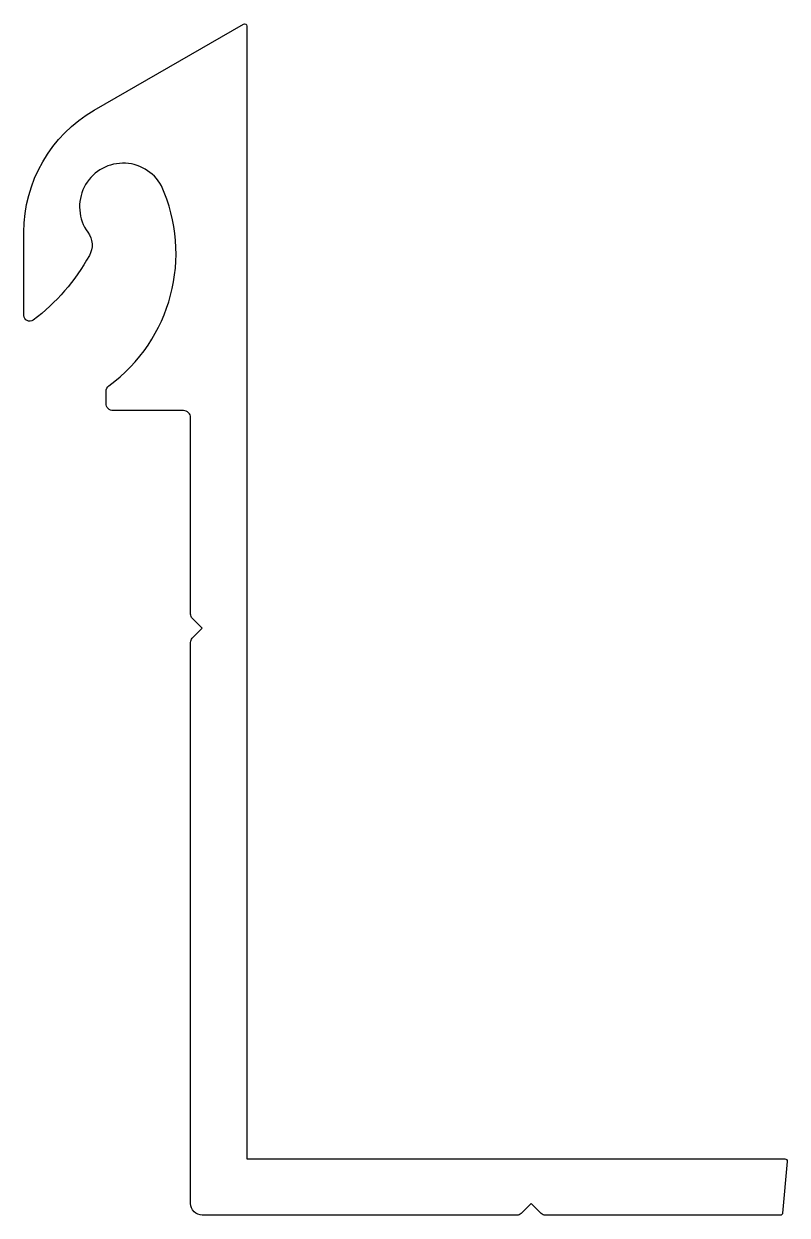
# Model space of a CAD drawing. Extents: x 1296.5 to 1329, y 306.5 to 357.2.
import ezdxf

# ---------------------------------------------------------------- set-up
doc = ezdxf.new("R2010")
doc.units = 0
doc.layers.get('0').update_dxf_attribs({"linetype": 'CONTINUOUS'})

msp = doc.modelspace()

# ---------------------------------------------------------------- linework, layer by layer
at = {"color": 7, "linetype": 'CONTINUOUS'}
msp.add_lwpolyline([(1305.962, 357.145), (1305.962, 308.896), (1328.862, 308.896, -0.440011), (1328.962, 308.787), (1328.769, 306.587, -0.388879), (1328.67, 306.496), (1318.666, 306.496, -0.198912), (1318.489, 306.569), (1318.062, 306.996), (1317.635, 306.569, -0.198912), (1317.459, 306.496), (1304.062, 306.496, -0.414214), (1303.562, 306.996), (1303.562, 330.893, -0.198912), (1303.635, 331.069), (1304.062, 331.496), (1303.635, 331.923, -0.198912), (1303.562, 332.1), (1303.562, 340.467, 0.414214), (1303.262, 340.767), (1300.262, 340.767, -0.414214), (1299.962, 341.067), (1299.962, 341.586, -0.239132), (1300.085, 341.829, 0.354872), (1302.321, 350.34, 1.065052), (1299.185, 348.368, -0.295016), (1299.251, 347.371, -0.104511), (1296.863, 344.625, -0.619084), (1296.462, 344.825), (1296.462, 348.369, -0.267949), (1299.462, 353.565), (1305.812, 357.231, -0.57735)], format="xyb", close=True, dxfattribs=at)

doc.saveas('drawing.dxf')
